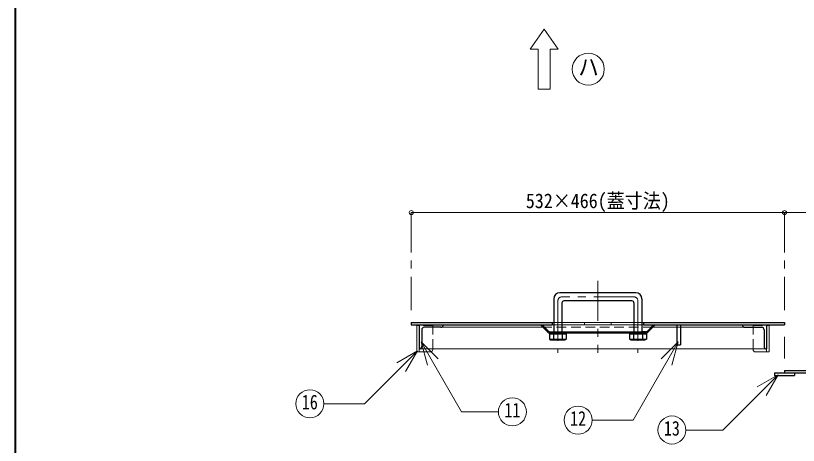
# Model space of a CAD drawing. Units: millimetres at full size, sheet at 1:10; details may follow other scales. Extents: x -2088 to 1962, y -1408 to 1402.
# Drawn here: x -2088 to -1111, y 77 to 613 of the extents above; entities that cross this region are included whole.
import ezdxf
from ezdxf.enums import TextEntityAlignment as Align

# ---------------------------------------------------------------- set-up
doc = ezdxf.new("R2010")
doc.units = ezdxf.units.MM
doc.header["$LTSCALE"] = 10
doc.header["$PDMODE"] = 32
doc.header["$PDSIZE"] = 5
doc.linetypes.add('CHAIN1', pattern=[8, 5, -1, 1, -1])
doc.linetypes.add('DASHED1', pattern=[1.8, 1.2, -0.6])
doc.layers.add('0-0_ﾚｲﾔ1', color=4, linetype='Continuous', lineweight=9)
doc.styles.add('ＭＳ ゴシック', font='')
doc.styles.get('ＭＳ ゴシック').set_extended_font_data('MS Gothic')

msp = doc.modelspace()

# ---------------------------------------------------------------- linework, layer by layer
at = {"layer": '0-0_ﾚｲﾔ1', "color": 1, "lineweight": 40}
msp.add_line((-2088.11, -1407.7), (-2088.11, 1402.3), dxfattribs=at)
at = {"layer": '0-0_ﾚｲﾔ1', "color": 7, "lineweight": 18}
for p, q in [((-1428.11, 596.3), (-1445.61, 571.3)), ((-1428.11, 596.3), (-1410.61, 571.3)), ((-1420.61, 521.3), (-1420.61, 571.3)), ((-1410.61, 571.3), (-1420.61, 571.3)), ((-1420.61, 521.3), (-1435.61, 521.3)), ((-1587.31, 226.3), (-1584.11, 226.3)), ((-1587.31, 226.3), (-1587.31, 193.3)), ((-1416.11, 230.3), (-1418.11, 230.3)), ((-1418.11, 227.1), (-1416.11, 227.1)), ((-1377.69, 230.3), (-1406.11, 230.3)), ((-1406.11, 227.1), (-1377.69, 227.1)), ((-1377.69, 230.3), (-1377.69, 227.1)), ((-1344.52, 230.3), (-1344.52, 227.1)), ((-1316.11, 230.3), (-1344.52, 230.3)), ((-1344.52, 227.1), (-1316.11, 227.1)), ((-1304.11, 230.3), (-1306.11, 230.3)), ((-1306.11, 227.1), (-1304.11, 227.1)), ((-1147.41, 226.3), (-1150.61, 226.3)), ((-1147.41, 226.3), (-1147.41, 193.3)), ((-1417.11, 218.6), (-1416.11, 218.6)), ((-1417.11, 217.1), (-1416.11, 217.1)), ((-1406.11, 218.6), (-1405.11, 218.6)), ((-1406.11, 217.1), (-1405.11, 217.1)), ((-1317.11, 218.6), (-1316.11, 218.6)), ((-1317.11, 217.1), (-1316.11, 217.1)), ((-1306.11, 218.6), (-1305.11, 218.6)), ((-1306.11, 217.1), (-1305.11, 217.1)), ((-1581.68, 205.78), (-1560.47, 184.57)), ((-1581.68, 205.78), (-1573.92, 176.8)), ((-1260.85, 205.8), (-1282.07, 184.59)), ((-1260.85, 205.8), (-1268.62, 176.83)), ((-1584.11, 197.1), (-1584.11, 193.3)), ((-1150.61, 197.1), (-1150.61, 193.3)), ((-1586.29, 194.86), (-1652.46, 128.7)), ((-1586.29, 194.86), (-1612.27, 179.86)), ((-1586.29, 194.86), (-1601.29, 168.88)), ((-1587.31, 193.3), (-1584.11, 193.3)), ((-1147.41, 193.3), (-1150.61, 193.3)), ((-1136.15, 164.78), (-1205.01, 95.92)), ((-1136.15, 164.78), (-1162.13, 149.78)), ((-1136.15, 164.78), (-1151.15, 138.8)), ((-1652.46, 128.7), (-1703.28, 128.7)), ((-1205.01, 95.92), (-1251.19, 95.92))]:
    msp.add_line(p, q, dxfattribs=at)
at = {"layer": '0-0_ﾚｲﾔ1'}
for p, q in [((-1594.11, 367.3), (-1128.11, 367.3)), ((-1128.11, 367.3), (-662.11, 367.3)), ((-1377.69, 230.3), (-1344.52, 230.3)), ((-1377.69, 227.1), (-1344.52, 227.1)), ((-1429.61, 224.1), (-1557.11, 224.1)), ((-1262.61, 224.1), (-1292.61, 224.1)), ((-1177.61, 224.1), (-1258.11, 224.1)), ((-1584.11, 197.1), (-1150.61, 197.1)), ((-1567.31, 196.3), (-1567.31, 197.1)), ((-1167.41, 196.3), (-1167.41, 197.1)), ((-1570.31, 193.3), (-1584.11, 193.3)), ((-1164.41, 193.3), (-1150.61, 193.3))]:
    msp.add_line(p, q, dxfattribs=at)
at = {"layer": '0-0_ﾚｲﾔ1', "linetype": 'CHAIN1'}
for p, q in [((-1594.11, 367.3), (-1594.11, 245.3)), ((-1128.11, 367.3), (-1128.11, 245.3)), ((-1361.11, 282.1), (-1361.11, 192.1)), ((-1411.11, 257.1), (-1411.11, 192.1)), ((-1316.11, 262.1), (-1406.11, 262.1)), ((-1311.11, 257.1), (-1311.11, 192.1)), ((-1128.11, 212.1), (-1128.11, 185.3))]:
    msp.add_line(p, q, dxfattribs=at)
at = {"layer": '0-0_ﾚｲﾔ1', "color": 5, "lineweight": 25}
for p, q in [((-1313.61, 267.1), (-1408.61, 267.1)), ((-1416.11, 259.6), (-1416.11, 216.6)), ((-1406.11, 254.6), (-1406.11, 216.6)), ((-1318.61, 257.1), (-1403.61, 257.1)), ((-1316.11, 254.6), (-1316.11, 216.6)), ((-1306.11, 259.6), (-1306.11, 216.6)), ((-1594.11, 230.3), (-1594.11, 227.1)), ((-1594.11, 227.1), (-1418.11, 227.1)), ((-1584.11, 227.1), (-1584.11, 197.1)), ((-1423.49, 217.98), (-1432.61, 227.1)), ((-1422.86, 219.48), (-1430.49, 227.1)), ((-1304.11, 230.3), (-1128.11, 230.3)), ((-1299.35, 219.48), (-1291.73, 227.1)), ((-1298.73, 217.98), (-1289.61, 227.1)), ((-1262.61, 227.1), (-1262.61, 202.1)), ((-1258.11, 227.1), (-1258.11, 202.1)), ((-1150.61, 227.1), (-1150.61, 197.1)), ((-1128.11, 230.3), (-1128.11, 227.1)), ((-1581.11, 221.1), (-1581.11, 200.1)), ((-1557.11, 224.1), (-1578.11, 224.1)), ((-1421.61, 216.1), (-1420.11, 216.6)), ((-1421.61, 216.1), (-1400.61, 216.1)), ((-1421.61, 216.1), (-1421.61, 209.1)), ((-1421.36, 217.1), (-1417.11, 217.1)), ((-1420.11, 216.6), (-1402.11, 216.6)), ((-1416.61, 216.1), (-1416.61, 209.1)), ((-1405.61, 216.1), (-1405.61, 209.1)), ((-1405.11, 218.6), (-1317.11, 218.6)), ((-1321.61, 216.1), (-1320.11, 216.6)), ((-1321.61, 216.1), (-1300.61, 216.1)), ((-1320.11, 216.6), (-1302.11, 216.6)), ((-1317.11, 218.6), (-1317.11, 217.1)), ((-1316.61, 216.1), (-1316.61, 209.1)), ((-1311.11, 216.6), (-1305.61, 216.1)), ((-1305.61, 216.1), (-1302.11, 216.6)), ((-1177.61, 224.1), (-1156.61, 224.1)), ((-1153.61, 221.1), (-1153.61, 200.1)), ((-1421.61, 209.1), (-1400.61, 209.1)), ((-1421.61, 209.1), (-1420.11, 208.6)), ((-1420.11, 208.6), (-1416.61, 209.1)), ((-1420.11, 208.6), (-1402.11, 208.6)), ((-1416.61, 209.1), (-1411.11, 208.6)), ((-1411.11, 208.6), (-1405.61, 209.1)), ((-1405.61, 209.1), (-1402.11, 208.6)), ((-1321.61, 209.1), (-1300.61, 209.1)), ((-1320.11, 208.6), (-1302.11, 208.6)), ((-1300.61, 209.1), (-1302.11, 208.6)), ((-1262.61, 202.1), (-1258.11, 202.1)), ((-1140.61, 167.1), (-1140.61, 163.9)), ((-1140.61, 167.1), (-952.11, 167.1)), ((-1128.11, 170.3), (-1128.11, 167.1)), ((-1128.11, 170.3), (-952.11, 170.3)), ((-1115.61, 167.1), (-1115.61, 163.9)), ((-1140.61, 163.9), (-1115.61, 163.9))]:
    msp.add_line(p, q, dxfattribs=at)
at = {"layer": '0-0_ﾚｲﾔ1', "linetype": 'DASHED1'}
for p, q in [((-1567.31, 226.3), (-1584.11, 226.3)), ((-1567.31, 197.1), (-1567.31, 226.3)), ((-1416.11, 230.3), (-1406.11, 230.3)), ((-1416.11, 227.1), (-1406.11, 227.1)), ((-1316.11, 230.3), (-1306.11, 230.3)), ((-1316.11, 227.1), (-1306.11, 227.1)), ((-1167.41, 226.3), (-1150.61, 226.3)), ((-1167.41, 197.1), (-1167.41, 226.3)), ((-1292.61, 224.1), (-1429.61, 224.1)), ((-1416.11, 218.6), (-1406.11, 218.6)), ((-1416.11, 217.1), (-1406.11, 217.1)), ((-1316.11, 218.6), (-1306.11, 218.6)), ((-1316.11, 217.1), (-1306.11, 217.1)), ((-1262.61, 224.1), (-1258.11, 224.1))]:
    msp.add_line(p, q, dxfattribs=at)
at = {"layer": '0-0_ﾚｲﾔ1', "color": 7, "lineweight": 18}
for points in [[(-1435.61, 521.3), (-1435.61, 571.3), (-1445.61, 571.3)], [(-1581.68, 205.78), (-1531.35, 118.61), (-1485.37, 118.61)], [(-1260.85, 205.8), (-1317.18, 108.24), (-1368.32, 108.24)]]:
    msp.add_lwpolyline(points, dxfattribs=at)
at = {"layer": '0-0_ﾚｲﾔ1', "color": 5, "lineweight": 25}
for points in [[(-1594.11, 230.3), (-1418.11, 230.3), (-1418.11, 227.1)], [(-1304.11, 230.3), (-1304.11, 227.1), (-1128.11, 227.1)], [(-1420.74, 218.6), (-1417.11, 218.6), (-1417.11, 217.1)], [(-1420.11, 216.6), (-1416.61, 216.1), (-1411.11, 216.6)], [(-1411.11, 216.6), (-1405.61, 216.1), (-1402.11, 216.6)], [(-1405.11, 218.6), (-1405.11, 217.1), (-1317.11, 217.1)], [(-1402.11, 216.6), (-1400.61, 216.1), (-1400.61, 209.1), (-1402.11, 208.6)], [(-1321.61, 216.1), (-1321.61, 209.1), (-1320.11, 208.6), (-1316.61, 209.1)], [(-1320.11, 216.6), (-1316.61, 216.1), (-1311.11, 216.6)], [(-1305.61, 216.1), (-1305.61, 209.1), (-1302.11, 208.6)], [(-1301.47, 218.6), (-1305.11, 218.6), (-1305.11, 217.1), (-1300.85, 217.1)], [(-1302.11, 216.6), (-1300.61, 216.1), (-1300.61, 209.1)], [(-1316.61, 209.1), (-1311.11, 208.6), (-1305.61, 209.1)]]:
    msp.add_lwpolyline(points, dxfattribs=at)
at = {"layer": '0-0_ﾚｲﾔ1', "color": 7, "lineweight": 18}
for centre, radius in [((-1373.11, 546.3), 20), ((-1720.78, 128.7), 17.5), ((-1467.87, 118.61), 17.5), ((-1385.82, 108.24), 17.5), ((-1268.69, 95.92), 17.5)]:
    msp.add_circle(centre, radius, dxfattribs=at)
at = {"layer": '0-0_ﾚｲﾔ1', "color": 5, "lineweight": 25}
for centre, radius, start, end in [((-1408.61, 259.6), 7.5, 90, 180), ((-1313.61, 259.6), 7.5, 0, 90), ((-1403.61, 254.6), 2.5, 90, 180), ((-1318.61, 254.6), 2.5, 0, 90), ((-1557.11, 227.1), 3, 270, 0), ((-1177.61, 227.1), 3, 180, 270), ((-1578.11, 221.1), 3, 90, 180), ((-1421.36, 220.1), 3, 225, 270), ((-1420.74, 221.6), 3, 225, 270), ((-1301.47, 221.6), 3, 270, 315), ((-1300.85, 220.1), 3, 270, 315), ((-1156.61, 221.1), 3, 0, 90), ((-1584.11, 200.1), 3, 270, 0), ((-1150.61, 200.1), 3, 180, 270)]:
    msp.add_arc(centre, radius, start, end, dxfattribs=at)
at = {"layer": '0-0_ﾚｲﾔ1', "linetype": 'CHAIN1'}
for centre, start, end in [((-1406.11, 257.1), 90, 180), ((-1316.11, 257.1), 0, 90)]:
    msp.add_arc(centre, 5, start, end, dxfattribs=at)
at = {"layer": '0-0_ﾚｲﾔ1'}
for centre, start, end in [((-1570.31, 196.3), 270, 0), ((-1164.41, 196.3), 180, 270)]:
    msp.add_arc(centre, 3, start, end, dxfattribs=at)
at = {"layer": '0-0_ﾚｲﾔ1', "color": 1}
for p in [(-1594.11, 367.3), (-1128.11, 367.3)]:
    msp.add_point(p, dxfattribs=at)

# ---------------------------------------------------------------- texts
at = {"layer": '0-0_ﾚｲﾔ1', "color": 7, "style": 'ＭＳ ゴシック'}
for s, height, width, p in [('ハ', 21.99, 0.85, (-1385.61, 531.3)), ('532×466(蓋寸法)', 18.33, 0.9, (-1451.11, 367.3)), ('16', 18.33, 0.8, (-1730.78, 116.2)), ('11', 18.33, 0.8, (-1477.87, 106.11)), ('12', 18.33, 0.8, (-1395.82, 95.74)), ('13', 18.33, 0.8, (-1278.69, 83.42))]:
    msp.add_text(s, height=height, dxfattribs=dict(at, width=width)).set_placement(p, align=Align.BOTTOM_LEFT)

doc.saveas('drawing.dxf')
